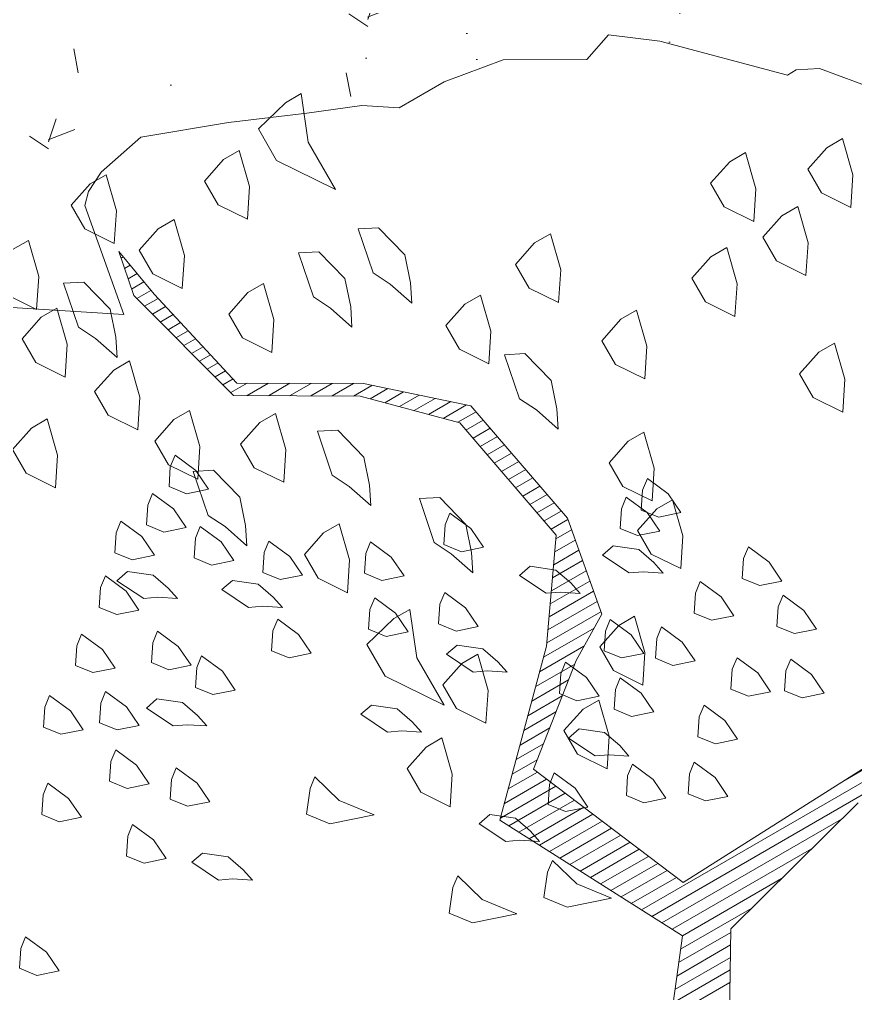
# Model space of a CAD drawing. Header units: metres. Extents: x 12093 to 20303, y 514 to 1412.
# Drawn here: x 19684 to 19685.118, y 710.756 to 712.058 of the extents above; entities that cross this region are included whole.
import ezdxf

# ---------------------------------------------------------------- set-up
doc = ezdxf.new("R2010")
doc.units = ezdxf.units.M
for name, color, linetype, lineweight in [('ARBOLES', 52, 'Continuous', 13), ('grass', 64, 'Continuous', 13), ('Layer2', 43, 'Continuous', 20), ('MANZANAS-ORIGINALES', 147, 'Continuous', 9)]:
    doc.layers.add(name, color=color, linetype=linetype, lineweight=lineweight)

# ---------------------------------------------------------------- blocks, each defined once
blk = doc.blocks.new('ghgfghgh')
at = {"layer": 'ARBOLES', "lineweight": 20}
for p, q in [((20001.18664, 665.10496), (20001.21632, 665.0689)), ((20001.19918, 665.06788), (20001.18664, 665.10496)), ((20001.18853, 665.09936), (20001.19037, 665.10042)), ((20001.19148, 665.09064), (20001.19619, 665.09335)), ((20001.19443, 665.08192), (20001.20201, 665.08629)), ((20001.19738, 665.07319), (20001.20783, 665.07922)), ((20001.28336, 664.98349), (20001.19918, 665.06788)), ((20001.20176, 665.06529), (20001.21364, 665.07216)), ((20001.21632, 665.0689), (20001.28617, 664.99398)), ((20001.20836, 665.05868), (20001.21973, 665.06525)), ((20001.21496, 665.05206), (20001.22605, 665.05847)), ((20001.22156, 665.04545), (20001.23237, 665.05169)), ((20001.22816, 665.03883), (20001.23869, 665.04491)), ((20001.23475, 665.03222), (20001.245, 665.03814)), ((20001.24135, 665.0256), (20001.25132, 665.03136)), ((20001.24795, 665.01899), (20001.25764, 665.02458)), ((20001.25455, 665.01237), (20001.26396, 665.01781)), ((20001.26115, 665.00576), (20001.27028, 665.01103)), ((20001.26775, 664.99914), (20001.2766, 665.00425)), ((20001.27435, 664.99253), (20001.28292, 664.99748)), ((20001.28095, 664.98592), (20001.29485, 664.99394)), ((20001.28617, 664.99398), (20001.39283, 664.9935)), ((20001.29472, 664.98344), (20001.31277, 664.99386)), ((20001.31264, 664.98336), (20001.33069, 664.99378)), ((20001.33056, 664.98328), (20001.34861, 664.9937)), ((20001.34848, 664.9832), (20001.36652, 664.99362)), ((20001.36639, 664.98312), (20001.38444, 664.99354)), ((20001.38431, 664.98304), (20001.39991, 664.99205)), ((20001.39283, 664.9935), (20001.48338, 664.97486)), ((20001.39842, 664.98077), (20001.41322, 664.98931)), ((20001.41076, 664.97746), (20001.42653, 664.98657)), ((20001.42309, 664.97416), (20001.43984, 664.98383)), ((20001.39002, 664.98302), (20001.28336, 664.98349)), ((20001.47392, 664.96053), (20001.39002, 664.98302)), ((20001.43542, 664.97085), (20001.45315, 664.98109)), ((20001.44775, 664.96755), (20001.46646, 664.97835)), ((20001.46009, 664.96424), (20001.47977, 664.97561)), ((20001.47242, 664.96094), (20001.48774, 664.96978)), ((20001.48338, 664.97486), (20001.56475, 664.87999)), ((20001.55529, 664.86567), (20001.47392, 664.96053)), ((20001.47917, 664.95441), (20001.49372, 664.96281)), ((20001.48515, 664.94744), (20001.4997, 664.95584)), ((20001.49113, 664.94047), (20001.50568, 664.94887)), ((20001.49711, 664.9335), (20001.51166, 664.94189)), ((20001.50309, 664.92652), (20001.51764, 664.93492)), ((20001.50907, 664.91955), (20001.52362, 664.92795)), ((20001.51505, 664.91258), (20001.5296, 664.92098)), ((20001.52104, 664.90561), (20001.53558, 664.914)), ((20001.52702, 664.89863), (20001.54156, 664.90703)), ((20001.533, 664.89166), (20001.54754, 664.90006)), ((20001.53898, 664.88469), (20001.55352, 664.89309)), ((20001.54496, 664.87772), (20001.5595, 664.88611)), ((20001.55094, 664.87074), (20001.56513, 664.87894)), ((20001.56475, 664.87999), (20001.59368, 664.79917)), ((20001.55503, 664.86268), (20001.56822, 664.8703)), ((20001.54714, 664.7723), (20001.55529, 664.86567)), ((20001.55407, 664.85171), (20001.57131, 664.86166)), ((20001.55311, 664.84073), (20001.57441, 664.85302)), ((20001.55216, 664.82975), (20001.5775, 664.84438)), ((20001.5512, 664.81877), (20001.58059, 664.83574)), ((20001.55024, 664.80779), (20001.58368, 664.8271)), ((20001.54928, 664.79681), (20001.58678, 664.81846)), ((20001.54832, 664.78584), (20001.58987, 664.80982)), ((20001.54736, 664.77486), (20001.59296, 664.80118)), ((20001.59368, 664.79917), (20001.57195, 664.76003)), ((20001.5446, 664.76284), (20001.58714, 664.7874)), ((20001.5078, 664.62547), (20001.54714, 664.7723)), ((20001.5413, 664.75051), (20001.57863, 664.77206)), ((20001.57195, 664.76003), (20001.53617, 664.66845)), ((20001.53799, 664.73817), (20001.57082, 664.75712)), ((20001.79871, 664.65935), (20001.95154, 664.74759)), ((20001.53469, 664.72584), (20001.56556, 664.74366)), ((20001.53138, 664.71351), (20001.5603, 664.7302)), ((20001.52808, 664.70118), (20001.55504, 664.71674)), ((20001.52478, 664.68884), (20001.54978, 664.70328)), ((20001.62714, 664.54987), (20001.89351, 664.70366)), ((20001.52147, 664.67651), (20001.54452, 664.68982)), ((20001.51817, 664.66418), (20001.53926, 664.67636)), ((20001.51486, 664.65184), (20001.5394, 664.66601)), ((20001.53617, 664.66845), (20001.6623, 664.57283)), ((20001.6623, 664.57283), (20001.81804, 664.67161)), ((20001.51156, 664.63951), (20001.5472, 664.66009)), ((20001.63575, 664.54441), (20001.83547, 664.65973)), ((20001.50825, 664.62718), (20001.55501, 664.65417)), ((20001.51522, 664.62077), (20001.56282, 664.64826)), ((20001.52382, 664.61532), (20001.57062, 664.64234)), ((20001.80961, 664.64015), (20001.70247, 664.53397)), ((20001.53243, 664.60987), (20001.57843, 664.63642)), ((20001.66155, 664.52807), (20001.5078, 664.62547)), ((20001.54104, 664.60441), (20001.58623, 664.6305)), ((20001.54965, 664.59896), (20001.59404, 664.62458)), ((20001.64436, 664.53896), (20001.79564, 664.6263)), ((20001.55826, 664.5935), (20001.60185, 664.61867)), ((20001.56687, 664.58805), (20001.60965, 664.61275)), ((20001.57548, 664.58259), (20001.61746, 664.60683)), ((20001.58409, 664.57714), (20001.62526, 664.60091)), ((20001.65297, 664.53351), (20001.77045, 664.60133)), ((20001.5927, 664.57169), (20001.63307, 664.59499)), ((20001.60131, 664.56623), (20001.64088, 664.58908)), ((20001.60992, 664.56078), (20001.64868, 664.58316)), ((20001.61853, 664.55532), (20001.65649, 664.57724)), ((20001.66155, 664.52803), (20001.74525, 664.57636)), ((20001.65998, 664.5167), (20001.72005, 664.55139)), ((20001.70247, 664.53397), (20001.70022, 664.39968)), ((20001.64956, 664.44136), (20001.66155, 664.52807)), ((20001.65841, 664.50537), (20001.70242, 664.53078)), ((20001.65684, 664.49405), (20001.70224, 664.52026)), ((20001.65528, 664.48272), (20001.70207, 664.50973)), ((20001.65371, 664.47139), (20001.70189, 664.4992)), ((20001.65214, 664.46006), (20001.70171, 664.48867))]:
    blk.add_line(p, q, dxfattribs=at)
at = {"layer": 'grass'}
for p, q in [((20001.58097, 665.26688), (20001.59929, 665.28755)), ((20001.59929, 665.28755), (20001.64265, 665.28233)), ((20001.64265, 665.28233), (20001.75005, 665.25355)), ((20001.46079, 665.24793), (20001.51054, 665.26657)), ((20001.51054, 665.26657), (20001.58097, 665.26688)), ((20001.75005, 665.25355), (20001.75761, 665.25792)), ((20001.75761, 665.25792), (20001.77711, 665.25909)), ((20001.77711, 665.25909), (20001.84114, 665.23554)), ((20001.42296, 665.22609), (20001.46079, 665.24793)), ((20001.32702, 665.23034), (20001.30426, 665.20833)), ((20001.34032, 665.23801), (20001.32702, 665.23034)), ((20001.34621, 665.19709), (20001.34032, 665.23801)), ((20001.34497, 665.22141), (20001.39153, 665.22812)), ((20001.39153, 665.22812), (20001.42296, 665.22609)), ((20001.27892, 665.21353), (20001.34497, 665.22141)), ((20001.20529, 665.20129), (20001.27892, 665.21353)), ((20001.30426, 665.20833), (20001.31962, 665.18174)), ((20001.17184, 665.17189), (20001.20529, 665.20129)), ((20001.79664, 665.20004), (20001.78334, 665.19237)), ((20001.80534, 665.16961), (20001.79664, 665.20004)), ((20001.28815, 665.19017), (20001.27486, 665.18249)), ((20001.29686, 665.15973), (20001.28815, 665.19017)), ((20001.36925, 665.1572), (20001.34621, 665.19709)), ((20001.78334, 665.19237), (20001.76723, 665.1742)), ((20001.27486, 665.18249), (20001.25875, 665.16432)), ((20001.31962, 665.18174), (20001.36925, 665.1572)), ((20001.71479, 665.18825), (20001.70149, 665.18058)), ((20001.7235, 665.15782), (20001.71479, 665.18825)), ((20001.70149, 665.18058), (20001.68539, 665.16241)), ((20001.76723, 665.1742), (20001.77875, 665.15425)), ((20001.16108, 665.15559), (20001.17184, 665.17189)), ((20001.17587, 665.16967), (20001.16258, 665.16199)), ((20001.18458, 665.13923), (20001.17587, 665.16967)), ((20001.80356, 665.14198), (20001.80534, 665.16961)), ((20001.16258, 665.16199), (20001.14647, 665.14383)), ((20001.25875, 665.16432), (20001.27026, 665.14438)), ((20001.29508, 665.13211), (20001.29686, 665.15973)), ((20001.68539, 665.16241), (20001.6969, 665.14246)), ((20001.72172, 665.13019), (20001.7235, 665.15782)), ((20001.15788, 665.14365), (20001.16108, 665.15559)), ((20001.77875, 665.15425), (20001.80356, 665.14198)), ((20001.14647, 665.14383), (20001.15799, 665.12388)), ((20001.19079, 665.0517), (20001.15788, 665.14365)), ((20001.27026, 665.14438), (20001.29508, 665.13211)), ((20001.6969, 665.14246), (20001.72172, 665.13019)), ((20001.7588, 665.14274), (20001.7455, 665.13506)), ((20001.76751, 665.1123), (20001.7588, 665.14274)), ((20001.1828, 665.11161), (20001.18458, 665.13923)), ((20001.23318, 665.13183), (20001.21988, 665.12415)), ((20001.24189, 665.1014), (20001.23318, 665.13183)), ((20001.7455, 665.13506), (20001.72939, 665.1169)), ((20001.15799, 665.12388), (20001.1828, 665.11161)), ((20001.21988, 665.12415), (20001.20378, 665.10599)), ((20001.38844, 665.12395), (20001.40558, 665.12498)), ((20001.40099, 665.08687), (20001.38844, 665.12395)), ((20001.40558, 665.12498), (20001.42758, 665.10222)), ((20001.55035, 665.11991), (20001.53705, 665.11223)), ((20001.55906, 665.08947), (20001.55035, 665.11991)), ((20001.72939, 665.1169), (20001.74091, 665.09695)), ((20001.11041, 665.11414), (20001.09712, 665.10647)), ((20001.11912, 665.08371), (20001.11041, 665.11414)), ((20001.53705, 665.11223), (20001.52094, 665.09407)), ((20001.69896, 665.10819), (20001.68566, 665.10051)), ((20001.70767, 665.07775), (20001.69896, 665.10819)), ((20001.76572, 665.08468), (20001.76751, 665.1123)), ((20001.20378, 665.10599), (20001.21529, 665.08604)), ((20001.24011, 665.07377), (20001.24189, 665.1014)), ((20001.33806, 665.10373), (20001.3552, 665.10476)), ((20001.3506, 665.06664), (20001.33806, 665.10373)), ((20001.3552, 665.10476), (20001.3772, 665.082)), ((20001.42758, 665.10222), (20001.43245, 665.07844)), ((20001.68566, 665.10051), (20001.66955, 665.08235)), ((20001.52094, 665.09407), (20001.53246, 665.07412)), ((20001.74091, 665.09695), (20001.76572, 665.08468)), ((20001.11734, 665.05608), (20001.11912, 665.08371)), ((20001.21529, 665.08604), (20001.24011, 665.07377)), ((20001.41531, 665.07741), (20001.40099, 665.08687)), ((20001.55727, 665.06185), (20001.55906, 665.08947)), ((20001.66955, 665.08235), (20001.68107, 665.0624)), ((20001.1401, 665.07809), (20001.15723, 665.07912)), ((20001.15264, 665.041), (20001.1401, 665.07809)), ((20001.15723, 665.07912), (20001.17924, 665.05636)), ((20001.30865, 665.07789), (20001.29536, 665.07021)), ((20001.31736, 665.04745), (20001.30865, 665.07789)), ((20001.3772, 665.082), (20001.38207, 665.05821)), ((20001.43348, 665.0613), (20001.41531, 665.07741)), ((20001.43245, 665.07844), (20001.43348, 665.0613)), ((20001.53246, 665.07412), (20001.55727, 665.06185)), ((20001.70588, 665.05013), (20001.70767, 665.07775)), ((20001.09252, 665.06835), (20001.11734, 665.05608)), ((20001.29536, 665.07021), (20001.27925, 665.05204)), ((20001.36493, 665.05718), (20001.3506, 665.06664)), ((20001.49154, 665.06822), (20001.47824, 665.06055)), ((20001.50024, 665.03779), (20001.49154, 665.06822)), ((20001.0965, 665.05779), (20001.19079, 665.0517)), ((20001.38207, 665.05821), (20001.3831, 665.04108)), ((20001.47824, 665.06055), (20001.46213, 665.04238)), ((20001.68107, 665.0624), (20001.70588, 665.05013)), ((20001.12118, 665.04944), (20001.10507, 665.03127)), ((20001.13448, 665.05711), (20001.12118, 665.04944)), ((20001.14318, 665.02668), (20001.13448, 665.05711)), ((20001.17924, 665.05636), (20001.1841, 665.03257)), ((20001.27925, 665.05204), (20001.29076, 665.0321)), ((20001.3831, 665.04108), (20001.36493, 665.05718)), ((20001.62301, 665.05547), (20001.60971, 665.0478)), ((20001.63172, 665.02504), (20001.62301, 665.05547)), ((20001.31558, 665.01983), (20001.31736, 665.04745)), ((20001.46213, 665.04238), (20001.47365, 665.02243)), ((20001.60971, 665.0478), (20001.5936, 665.02963)), ((20001.16697, 665.03155), (20001.15264, 665.041)), ((20001.49846, 665.01016), (20001.50024, 665.03779)), ((20001.10507, 665.03127), (20001.11659, 665.01132)), ((20001.1414, 664.99905), (20001.14318, 665.02668)), ((20001.18513, 665.01544), (20001.16697, 665.03155)), ((20001.1841, 665.03257), (20001.18513, 665.01544)), ((20001.29076, 665.0321), (20001.31558, 665.01983)), ((20001.5936, 665.02963), (20001.60512, 665.00968)), ((20001.62994, 664.99742), (20001.63172, 665.02504)), ((20001.78979, 665.02765), (20001.77649, 665.01997)), ((20001.79849, 664.99721), (20001.78979, 665.02765)), ((20001.47365, 665.02243), (20001.49846, 665.01016)), ((20001.51176, 665.01784), (20001.5289, 665.01887)), ((20001.52431, 664.98076), (20001.51176, 665.01784)), ((20001.5289, 665.01887), (20001.5509, 664.99611)), ((20001.77649, 665.01997), (20001.76038, 665.0018)), ((20001.11659, 665.01132), (20001.1414, 664.99905)), ((20001.19562, 665.01263), (20001.18232, 665.00495)), ((20001.20433, 664.98219), (20001.19562, 665.01263)), ((20001.60512, 665.00968), (20001.62994, 664.99742)), ((20001.18232, 665.00495), (20001.16622, 664.98678)), ((20001.76038, 665.0018), (20001.7719, 664.98186)), ((20001.5509, 664.99611), (20001.55577, 664.97233)), ((20001.79671, 664.96959), (20001.79849, 664.99721)), ((20001.16622, 664.98678), (20001.17773, 664.96684)), ((20001.20255, 664.95457), (20001.20433, 664.98219)), ((20001.53863, 664.9713), (20001.52431, 664.98076)), ((20001.7719, 664.98186), (20001.79671, 664.96959)), ((20001.24628, 664.97095), (20001.23298, 664.96327)), ((20001.25499, 664.94051), (20001.24628, 664.97095)), ((20001.31866, 664.96841), (20001.30537, 664.96074)), ((20001.32737, 664.93798), (20001.31866, 664.96841)), ((20001.5568, 664.95519), (20001.53863, 664.9713)), ((20001.55577, 664.97233), (20001.5568, 664.95519)), ((20001.12632, 664.96375), (20001.11302, 664.95607)), ((20001.13503, 664.93332), (20001.12632, 664.96375)), ((20001.17773, 664.96684), (20001.20255, 664.95457)), ((20001.23298, 664.96327), (20001.21687, 664.94511)), ((20001.30537, 664.96074), (20001.28926, 664.94257)), ((20001.11302, 664.95607), (20001.09692, 664.93791)), ((20001.35397, 664.95333), (20001.3711, 664.95436)), ((20001.36651, 664.91625), (20001.35397, 664.95333)), ((20001.3711, 664.95436), (20001.39311, 664.93161)), ((20001.62918, 664.95265), (20001.61589, 664.94498)), ((20001.63789, 664.92222), (20001.62918, 664.95265)), ((20001.21687, 664.94511), (20001.22839, 664.92516)), ((20001.61589, 664.94498), (20001.59978, 664.92681)), ((20001.09692, 664.93791), (20001.10843, 664.91796)), ((20001.2532, 664.91289), (20001.25499, 664.94051)), ((20001.28926, 664.94257), (20001.30078, 664.92262)), ((20001.32559, 664.91036), (20001.32737, 664.93798)), ((20001.13325, 664.90569), (20001.13503, 664.93332)), ((20001.23403, 664.9332), (20001.23002, 664.9234)), ((20001.25163, 664.92028), (20001.23403, 664.9332)), ((20001.39311, 664.93161), (20001.39798, 664.90782)), ((20001.59978, 664.92681), (20001.61129, 664.90686)), ((20001.22839, 664.92516), (20001.2532, 664.91289)), ((20001.23002, 664.9234), (20001.22892, 664.90669)), ((20001.24936, 664.91954), (20001.2665, 664.92057)), ((20001.26191, 664.88246), (20001.24936, 664.91954)), ((20001.26233, 664.90447), (20001.25163, 664.92028)), ((20001.2665, 664.92057), (20001.28851, 664.89781)), ((20001.30078, 664.92262), (20001.32559, 664.91036)), ((20001.63611, 664.89459), (20001.63789, 664.92222)), ((20001.10843, 664.91796), (20001.13325, 664.90569)), ((20001.38084, 664.90679), (20001.36651, 664.91625)), ((20001.6321, 664.91348), (20001.62809, 664.90368)), ((20001.6497, 664.90056), (20001.6321, 664.91348)), ((20001.22892, 664.90669), (20001.24362, 664.90068)), ((20001.24362, 664.90068), (20001.26233, 664.90447)), ((20001.399, 664.89068), (20001.38084, 664.90679)), ((20001.39798, 664.90782), (20001.399, 664.89068)), ((20001.61129, 664.90686), (20001.63611, 664.89459)), ((20001.62809, 664.90368), (20001.62699, 664.88697)), ((20001.21511, 664.9009), (20001.2111, 664.89109)), ((20001.23271, 664.88798), (20001.21511, 664.9009)), ((20001.28851, 664.89781), (20001.29337, 664.87402)), ((20001.43993, 664.89658), (20001.45706, 664.89761)), ((20001.45247, 664.85949), (20001.43993, 664.89658)), ((20001.45706, 664.89761), (20001.47907, 664.87485)), ((20001.61429, 664.89788), (20001.61028, 664.88808)), ((20001.63189, 664.88497), (20001.61429, 664.89788)), ((20001.65325, 664.89562), (20001.63995, 664.88794)), ((20001.6604, 664.88475), (20001.6497, 664.90056)), ((20001.66195, 664.86519), (20001.65325, 664.89562)), ((20001.2111, 664.89109), (20001.20999, 664.87439)), ((20001.2434, 664.87217), (20001.23271, 664.88798)), ((20001.61028, 664.88808), (20001.60917, 664.87137)), ((20001.63995, 664.88794), (20001.62384, 664.86978)), ((20001.62699, 664.88697), (20001.64169, 664.88096)), ((20001.18838, 664.8775), (20001.18437, 664.8677)), ((20001.20598, 664.86458), (20001.18838, 664.8775)), ((20001.27624, 664.873), (20001.26191, 664.88246)), ((20001.46571, 664.88425), (20001.4617, 664.87445)), ((20001.48331, 664.87134), (20001.46571, 664.88425)), ((20001.64258, 664.86915), (20001.63189, 664.88497)), ((20001.64169, 664.88096), (20001.6604, 664.88475)), ((20001.20999, 664.87439), (20001.22469, 664.86838)), ((20001.22469, 664.86838), (20001.2434, 664.87217)), ((20001.25521, 664.87306), (20001.2512, 664.86326)), ((20001.27281, 664.86015), (20001.25521, 664.87306)), ((20001.2944, 664.85689), (20001.27624, 664.873)), ((20001.29337, 664.87402), (20001.2944, 664.85689)), ((20001.37241, 664.87533), (20001.35911, 664.86765)), ((20001.38111, 664.84489), (20001.37241, 664.87533)), ((20001.4617, 664.87445), (20001.46059, 664.85775)), ((20001.47907, 664.87485), (20001.48394, 664.85106)), ((20001.49401, 664.85553), (20001.48331, 664.87134)), ((20001.60917, 664.87137), (20001.62387, 664.86536)), ((20001.62384, 664.86978), (20001.63536, 664.84983)), ((20001.62387, 664.86536), (20001.64258, 664.86915)), ((20001.18437, 664.8677), (20001.18327, 664.85099)), ((20001.21668, 664.84877), (20001.20598, 664.86458)), ((20001.2512, 664.86326), (20001.25009, 664.84655)), ((20001.31313, 664.86083), (20001.30912, 664.85102)), ((20001.33073, 664.84791), (20001.31313, 664.86083)), ((20001.35911, 664.86765), (20001.343, 664.84948)), ((20001.66017, 664.83756), (20001.66195, 664.86519)), ((20001.28351, 664.84433), (20001.27281, 664.86015)), ((20001.39867, 664.86018), (20001.39466, 664.85038)), ((20001.41627, 664.84726), (20001.39867, 664.86018)), ((20001.4668, 664.85004), (20001.45247, 664.85949)), ((20001.46059, 664.85775), (20001.4753, 664.85174)), ((20001.4753, 664.85174), (20001.49401, 664.85553)), ((20001.59425, 664.84887), (20001.60316, 664.85667)), ((20001.60316, 664.85667), (20001.62477, 664.85356)), ((20001.62477, 664.85356), (20001.63747, 664.84265)), ((20001.71721, 664.85581), (20001.7132, 664.84601)), ((20001.73481, 664.84289), (20001.71721, 664.85581)), ((20001.18327, 664.85099), (20001.19797, 664.84498)), ((20001.19797, 664.84498), (20001.21668, 664.84877)), ((20001.25009, 664.84655), (20001.2648, 664.84054)), ((20001.2648, 664.84054), (20001.28351, 664.84433)), ((20001.30912, 664.85102), (20001.30801, 664.83432)), ((20001.34143, 664.8321), (20001.33073, 664.84791)), ((20001.343, 664.84948), (20001.35452, 664.82954)), ((20001.37933, 664.81727), (20001.38111, 664.84489)), ((20001.39466, 664.85038), (20001.39355, 664.83367)), ((20001.42697, 664.83145), (20001.41627, 664.84726)), ((20001.48496, 664.83393), (20001.4668, 664.85004)), ((20001.48394, 664.85106), (20001.48496, 664.83393)), ((20001.61675, 664.83395), (20001.59425, 664.84887)), ((20001.63536, 664.84983), (20001.66017, 664.83756)), ((20001.7132, 664.84601), (20001.71209, 664.8293)), ((20001.52431, 664.8317), (20001.53322, 664.8395)), ((20001.53322, 664.8395), (20001.55483, 664.83639)), ((20001.55483, 664.83639), (20001.56753, 664.82547)), ((20001.63747, 664.84265), (20001.64527, 664.83374)), ((20001.74551, 664.82708), (20001.73481, 664.84289)), ((20001.17525, 664.83139), (20001.17125, 664.82158)), ((20001.19285, 664.81847), (20001.17525, 664.83139)), ((20001.18505, 664.82738), (20001.19396, 664.83518)), ((20001.19396, 664.83518), (20001.21557, 664.83206)), ((20001.21557, 664.83206), (20001.22827, 664.82115)), ((20001.30801, 664.83432), (20001.32272, 664.82831)), ((20001.32272, 664.82831), (20001.34143, 664.8321)), ((20001.35452, 664.82954), (20001.37933, 664.81727)), ((20001.39355, 664.83367), (20001.40826, 664.82766)), ((20001.40826, 664.82766), (20001.42697, 664.83145)), ((20001.54681, 664.81678), (20001.52431, 664.8317)), ((20001.62856, 664.83485), (20001.61675, 664.83395)), ((20001.64527, 664.83374), (20001.62856, 664.83485)), ((20001.71209, 664.8293), (20001.7268, 664.82329)), ((20001.17125, 664.82158), (20001.17014, 664.80488)), ((20001.20756, 664.81246), (20001.18505, 664.82738)), ((20001.22827, 664.82115), (20001.23607, 664.81225)), ((20001.27349, 664.81983), (20001.2824, 664.82763)), ((20001.29599, 664.80491), (20001.27349, 664.81983)), ((20001.2824, 664.82763), (20001.30401, 664.82451)), ((20001.30401, 664.82451), (20001.31671, 664.8136)), ((20001.56753, 664.82547), (20001.57533, 664.81657)), ((20001.67668, 664.82662), (20001.67267, 664.81681)), ((20001.69428, 664.8137), (20001.67668, 664.82662)), ((20001.7268, 664.82329), (20001.74551, 664.82708)), ((20001.20355, 664.80266), (20001.19285, 664.81847)), ((20001.21936, 664.81335), (20001.20756, 664.81246)), ((20001.23607, 664.81225), (20001.21936, 664.81335)), ((20001.31671, 664.8136), (20001.32451, 664.80469)), ((20001.40225, 664.81296), (20001.39824, 664.80315)), ((20001.41985, 664.80004), (20001.40225, 664.81296)), ((20001.46127, 664.81743), (20001.45727, 664.80763)), ((20001.47888, 664.80451), (20001.46127, 664.81743)), ((20001.55862, 664.81768), (20001.54681, 664.81678)), ((20001.57533, 664.81657), (20001.55862, 664.81768)), ((20001.67267, 664.81681), (20001.67156, 664.80011)), ((20001.70497, 664.79789), (20001.69428, 664.8137)), ((20001.7464, 664.81528), (20001.7424, 664.80547)), ((20001.764, 664.80236), (20001.7464, 664.81528)), ((20001.17014, 664.80488), (20001.18484, 664.79887)), ((20001.3078, 664.8058), (20001.29599, 664.80491)), ((20001.32451, 664.80469), (20001.3078, 664.8058)), ((20001.39824, 664.80315), (20001.39713, 664.78645)), ((20001.43177, 664.80322), (20001.41847, 664.79554)), ((20001.43767, 664.76229), (20001.43177, 664.80322)), ((20001.45727, 664.80763), (20001.45616, 664.79092)), ((20001.48957, 664.7887), (20001.47888, 664.80451)), ((20001.7424, 664.80547), (20001.74129, 664.78877)), ((20001.18484, 664.79887), (20001.20355, 664.80266)), ((20001.3205, 664.79489), (20001.31649, 664.78509)), ((20001.3381, 664.78198), (20001.3205, 664.79489)), ((20001.41847, 664.79554), (20001.39572, 664.77353)), ((20001.43054, 664.78423), (20001.41985, 664.80004)), ((20001.62131, 664.79739), (20001.60801, 664.78972)), ((20001.63001, 664.76696), (20001.62131, 664.79739)), ((20001.67156, 664.80011), (20001.68626, 664.7941)), ((20001.68626, 664.7941), (20001.70497, 664.79789)), ((20001.7747, 664.78655), (20001.764, 664.80236)), ((20001.45616, 664.79092), (20001.47086, 664.78491)), ((20001.47086, 664.78491), (20001.48957, 664.7887)), ((20001.60801, 664.78972), (20001.5919, 664.77155)), ((20001.60073, 664.79474), (20001.59672, 664.78494)), ((20001.61833, 664.78183), (20001.60073, 664.79474)), ((20001.64394, 664.78852), (20001.63994, 664.77872)), ((20001.66154, 664.7756), (20001.64394, 664.78852)), ((20001.74129, 664.78877), (20001.75599, 664.78276)), ((20001.15522, 664.78238), (20001.15121, 664.77257)), ((20001.17282, 664.76946), (20001.15522, 664.78238)), ((20001.21915, 664.78484), (20001.21514, 664.77504)), ((20001.23675, 664.77193), (20001.21915, 664.78484)), ((20001.31649, 664.78509), (20001.31538, 664.76838)), ((20001.3488, 664.76617), (20001.3381, 664.78198)), ((20001.39713, 664.78645), (20001.41183, 664.78044)), ((20001.41183, 664.78044), (20001.43054, 664.78423)), ((20001.59672, 664.78494), (20001.59561, 664.76823)), ((20001.62902, 664.76602), (20001.61833, 664.78183)), ((20001.63994, 664.77872), (20001.63883, 664.76201)), ((20001.75599, 664.78276), (20001.7747, 664.78655)), ((20001.15121, 664.77257), (20001.1501, 664.75587)), ((20001.21514, 664.77504), (20001.21403, 664.75833)), ((20001.24745, 664.75611), (20001.23675, 664.77193)), ((20001.39572, 664.77353), (20001.41107, 664.74694)), ((20001.46285, 664.7653), (20001.47176, 664.7731)), ((20001.47176, 664.7731), (20001.49336, 664.76999)), ((20001.5919, 664.77155), (20001.60342, 664.7516)), ((20001.67224, 664.75979), (20001.66154, 664.7756)), ((20001.18352, 664.75365), (20001.17282, 664.76946)), ((20001.25635, 664.76391), (20001.25235, 664.75411)), ((20001.27395, 664.751), (20001.25635, 664.76391)), ((20001.31538, 664.76838), (20001.33009, 664.76237)), ((20001.33009, 664.76237), (20001.3488, 664.76617)), ((20001.4607, 664.7224), (20001.43767, 664.76229)), ((20001.48535, 664.75039), (20001.46285, 664.7653)), ((20001.48908, 664.76538), (20001.47578, 664.7577)), ((20001.49779, 664.73494), (20001.48908, 664.76538)), ((20001.49336, 664.76999), (20001.50606, 664.75908)), ((20001.59561, 664.76823), (20001.61031, 664.76222)), ((20001.61031, 664.76222), (20001.62902, 664.76602)), ((20001.62823, 664.73933), (20001.63001, 664.76696)), ((20001.63883, 664.76201), (20001.65353, 664.756)), ((20001.70766, 664.76247), (20001.70365, 664.75267)), ((20001.72526, 664.74956), (20001.70766, 664.76247)), ((20001.1501, 664.75587), (20001.1648, 664.74986)), ((20001.21403, 664.75833), (20001.22874, 664.75232)), ((20001.22874, 664.75232), (20001.24745, 664.75611)), ((20001.25235, 664.75411), (20001.25124, 664.7374)), ((20001.47578, 664.7577), (20001.45967, 664.73954)), ((20001.50606, 664.75908), (20001.51386, 664.75017)), ((20001.56309, 664.75865), (20001.55908, 664.74885)), ((20001.58069, 664.74573), (20001.56309, 664.75865)), ((20001.65353, 664.756), (20001.67224, 664.75979)), ((20001.75288, 664.76115), (20001.74887, 664.75135)), ((20001.77048, 664.74823), (20001.75288, 664.76115)), ((20001.1648, 664.74986), (20001.18352, 664.75365)), ((20001.28465, 664.73519), (20001.27395, 664.751)), ((20001.41107, 664.74694), (20001.4607, 664.7224)), ((20001.49716, 664.75128), (20001.48535, 664.75039)), ((20001.51386, 664.75017), (20001.49716, 664.75128)), ((20001.55908, 664.74885), (20001.55797, 664.73214)), ((20001.59139, 664.72992), (20001.58069, 664.74573)), ((20001.60342, 664.7516), (20001.62823, 664.73933)), ((20001.70365, 664.75267), (20001.70254, 664.73596)), ((20001.73596, 664.73374), (20001.72526, 664.74956)), ((20001.74887, 664.75135), (20001.74776, 664.73464)), ((20001.78118, 664.73242), (20001.77048, 664.74823)), ((20001.25124, 664.7374), (20001.26594, 664.73139)), ((20001.45967, 664.73954), (20001.47119, 664.71959)), ((20001.6092, 664.74552), (20001.6052, 664.73572)), ((20001.62681, 664.7326), (20001.6092, 664.74552)), ((20001.12828, 664.73047), (20001.12427, 664.72066)), ((20001.14588, 664.71755), (20001.12828, 664.73047)), ((20001.1755, 664.73404), (20001.17149, 664.72424)), ((20001.1931, 664.72113), (20001.1755, 664.73404)), ((20001.26594, 664.73139), (20001.28465, 664.73519)), ((20001.496, 664.70732), (20001.49779, 664.73494)), ((20001.55797, 664.73214), (20001.57268, 664.72613)), ((20001.57268, 664.72613), (20001.59139, 664.72992)), ((20001.6052, 664.73572), (20001.60409, 664.71901)), ((20001.6375, 664.71679), (20001.62681, 664.7326)), ((20001.70254, 664.73596), (20001.71724, 664.72995)), ((20001.71724, 664.72995), (20001.73596, 664.73374)), ((20001.74776, 664.73464), (20001.76246, 664.72863)), ((20001.76246, 664.72863), (20001.78118, 664.73242)), ((20001.17149, 664.72424), (20001.17039, 664.70753)), ((20001.2038, 664.70532), (20001.1931, 664.72113)), ((20001.20981, 664.72002), (20001.21872, 664.72782)), ((20001.21872, 664.72782), (20001.24033, 664.7247)), ((20001.24033, 664.7247), (20001.25303, 664.71379)), ((20001.39069, 664.71472), (20001.3996, 664.72252)), ((20001.3996, 664.72252), (20001.42121, 664.71941)), ((20001.59115, 664.72679), (20001.57785, 664.71911)), ((20001.59985, 664.69635), (20001.59115, 664.72679)), ((20001.67982, 664.72237), (20001.67582, 664.71257)), ((20001.69743, 664.70945), (20001.67982, 664.72237)), ((20001.12427, 664.72066), (20001.12316, 664.70396)), ((20001.15658, 664.70174), (20001.14588, 664.71755)), ((20001.23231, 664.7051), (20001.20981, 664.72002)), ((20001.25303, 664.71379), (20001.26083, 664.70488)), ((20001.41319, 664.6998), (20001.39069, 664.71472)), ((20001.42121, 664.71941), (20001.43391, 664.70849)), ((20001.47119, 664.71959), (20001.496, 664.70732)), ((20001.57785, 664.71911), (20001.56174, 664.70095)), ((20001.60409, 664.71901), (20001.61879, 664.713)), ((20001.61879, 664.713), (20001.6375, 664.71679)), ((20001.17039, 664.70753), (20001.18509, 664.70152)), ((20001.18509, 664.70152), (20001.2038, 664.70532)), ((20001.24412, 664.70599), (20001.23231, 664.7051)), ((20001.26083, 664.70488), (20001.24412, 664.70599)), ((20001.43391, 664.70849), (20001.4417, 664.69959)), ((20001.67582, 664.71257), (20001.67471, 664.69586)), ((20001.70812, 664.69364), (20001.69743, 664.70945)), ((20001.12316, 664.70396), (20001.13787, 664.69795)), ((20001.13787, 664.69795), (20001.15658, 664.70174)), ((20001.425, 664.7007), (20001.41319, 664.6998)), ((20001.4417, 664.69959), (20001.425, 664.7007)), ((20001.56174, 664.70095), (20001.57326, 664.681)), ((20001.56556, 664.69472), (20001.57447, 664.70252)), ((20001.57447, 664.70252), (20001.59607, 664.6994)), ((20001.59607, 664.6994), (20001.60877, 664.68849)), ((20001.59807, 664.66873), (20001.59985, 664.69635)), ((20001.45892, 664.69477), (20001.44562, 664.6871)), ((20001.46763, 664.66434), (20001.45892, 664.69477)), ((20001.58806, 664.6798), (20001.56556, 664.69472)), ((20001.60877, 664.68849), (20001.61657, 664.67958)), ((20001.67471, 664.69586), (20001.68941, 664.68985)), ((20001.68941, 664.68985), (20001.70812, 664.69364)), ((20001.18398, 664.68482), (20001.17997, 664.67501)), ((20001.20158, 664.6719), (20001.18398, 664.68482)), ((20001.44562, 664.6871), (20001.42951, 664.66893)), ((20001.57326, 664.681), (20001.59807, 664.66873)), ((20001.59987, 664.68069), (20001.58806, 664.6798)), ((20001.61657, 664.67958), (20001.59987, 664.68069)), ((20001.17997, 664.67501), (20001.17886, 664.65831)), ((20001.21228, 664.65609), (20001.20158, 664.6719)), ((20001.61947, 664.67268), (20001.61546, 664.66288)), ((20001.63707, 664.65976), (20001.61947, 664.67268)), ((20001.6716, 664.67425), (20001.66759, 664.66445)), ((20001.6892, 664.66134), (20001.6716, 664.67425)), ((20001.235, 664.66968), (20001.23099, 664.65988)), ((20001.2526, 664.65677), (20001.235, 664.66968)), ((20001.42951, 664.66893), (20001.44103, 664.64898)), ((20001.46585, 664.63671), (20001.46763, 664.66434)), ((20001.55354, 664.66531), (20001.54953, 664.65551)), ((20001.57114, 664.6524), (20001.55354, 664.66531)), ((20001.66759, 664.66445), (20001.66648, 664.64774)), ((20001.12674, 664.65674), (20001.12273, 664.64693)), ((20001.14434, 664.64382), (20001.12674, 664.65674)), ((20001.17886, 664.65831), (20001.19357, 664.6523)), ((20001.19357, 664.6523), (20001.21228, 664.65609)), ((20001.23099, 664.65988), (20001.22988, 664.64317)), ((20001.26329, 664.64096), (20001.2526, 664.65677)), ((20001.35194, 664.66192), (20001.34794, 664.65212)), ((20001.37244, 664.6421), (20001.35194, 664.66192)), ((20001.54953, 664.65551), (20001.54842, 664.6388)), ((20001.61546, 664.66288), (20001.61435, 664.64617)), ((20001.64777, 664.64395), (20001.63707, 664.65976)), ((20001.69989, 664.64553), (20001.6892, 664.66134)), ((20001.34794, 664.65212), (20001.34482, 664.63051)), ((20001.44103, 664.64898), (20001.46585, 664.63671)), ((20001.58184, 664.63658), (20001.57114, 664.6524)), ((20001.66648, 664.64774), (20001.68118, 664.64173)), ((20001.12273, 664.64693), (20001.12162, 664.63023)), ((20001.15504, 664.62801), (20001.14434, 664.64382)), ((20001.22988, 664.64317), (20001.24458, 664.63716)), ((20001.24458, 664.63716), (20001.26329, 664.64096)), ((20001.40185, 664.63008), (20001.37244, 664.6421)), ((20001.54842, 664.6388), (20001.56312, 664.63279)), ((20001.61435, 664.64617), (20001.62906, 664.64016)), ((20001.62906, 664.64016), (20001.64777, 664.64395)), ((20001.68118, 664.64173), (20001.69989, 664.64553)), ((20001.56312, 664.63279), (20001.58184, 664.63658)), ((20001.12162, 664.63023), (20001.13633, 664.62422)), ((20001.13633, 664.62422), (20001.15504, 664.62801)), ((20001.34482, 664.63051), (20001.36443, 664.62249)), ((20001.36443, 664.62249), (20001.40185, 664.63008)), ((20001.49029, 664.62253), (20001.49919, 664.63033)), ((20001.51279, 664.60761), (20001.49029, 664.62253)), ((20001.49919, 664.63033), (20001.5208, 664.62721)), ((20001.5208, 664.62721), (20001.5335, 664.6163)), ((20001.19825, 664.62178), (20001.19425, 664.61198)), ((20001.21585, 664.60887), (20001.19825, 664.62178)), ((20001.5335, 664.6163), (20001.5413, 664.60739)), ((20001.19425, 664.61198), (20001.19314, 664.59527)), ((20001.22655, 664.59305), (20001.21585, 664.60887)), ((20001.52459, 664.6085), (20001.51279, 664.60761)), ((20001.5413, 664.60739), (20001.52459, 664.6085)), ((20001.24816, 664.58994), (20001.25707, 664.59774)), ((20001.25707, 664.59774), (20001.27868, 664.59463)), ((20001.19314, 664.59527), (20001.20784, 664.58926)), ((20001.20784, 664.58926), (20001.22655, 664.59305)), ((20001.27066, 664.57502), (20001.24816, 664.58994)), ((20001.27868, 664.59463), (20001.29138, 664.58372)), ((20001.552, 664.59158), (20001.54799, 664.58178)), ((20001.5725, 664.57176), (20001.552, 664.59158)), ((20001.29138, 664.58372), (20001.29917, 664.57481)), ((20001.54799, 664.58178), (20001.54488, 664.56017)), ((20001.28247, 664.57592), (20001.27066, 664.57502)), ((20001.29917, 664.57481), (20001.28247, 664.57592)), ((20001.47226, 664.57842), (20001.46825, 664.56861)), ((20001.49275, 664.5586), (20001.47226, 664.57842)), ((20001.46825, 664.56861), (20001.46514, 664.54701)), ((20001.6019, 664.55974), (20001.5725, 664.57176)), ((20001.52216, 664.54658), (20001.49275, 664.5586)), ((20001.54488, 664.56017), (20001.56448, 664.55216)), ((20001.56448, 664.55216), (20001.6019, 664.55974)), ((20001.46514, 664.54701), (20001.48474, 664.53899)), ((20001.48474, 664.53899), (20001.52216, 664.54658)), ((20001.10806, 664.52709), (20001.10406, 664.51729)), ((20001.12566, 664.51417), (20001.10806, 664.52709)), ((20001.10406, 664.51729), (20001.10295, 664.50058)), ((20001.13636, 664.49836), (20001.12566, 664.51417)), ((20001.10295, 664.50058), (20001.11765, 664.49457)), ((20001.11765, 664.49457), (20001.13636, 664.49836))]:
    blk.add_line(p, q, dxfattribs=at)

msp = doc.modelspace()

# ---------------------------------------------------------------- hatches: boundary and pattern name
at = {"layer": 'grass'}
h = msp.add_hatch(dxfattribs=at)
h.set_pattern_fill('AR-CONC', color=256, scale=0.002, style=0)
h.set_pattern_definition([(50, (0, 0), (0.364369338, -0.031878171), [0.0381, -0.4191]), (355, (0, 0), (-0.070485652, 0.382113286), [0.03048, -0.33528]), (100.451, (0.03036, -0.00266), (0.2938850033, 0.3502333756), [0.03238, -0.35618]), (46.1842, (0, 0.1016), (0.542158082, -0.084084656), [0.05715, -0.62865]), (96.6356, (0.0452, 0.0946), (0.474808469, 0.494851112), [0.04857, -0.53427]), (351.184, (0, 0.1016), (0.474809212, 0.494850236), [0.04572, -0.50292]), (21, (0.0508, 0.0762), (0.3032297597, -0.204531037), [0.0381, -0.4191]), (326, (0.0508, 0.0762), (0.123604057, 0.368375932), [0.03048, -0.33528]), (71.4514, (0.07607, 0.05916), (0.4268329815, 0.1638457154), [0.03238, -0.35618]), (37.5, (0, 0), (0.0061772065, 0.16911007775), [0, -0.331216, 0, -0.34036, 0, -0.33655]), (7.5, (0, 0), (0.133639325, 0.2003611496), [0, -0.194056, 0, -0.323596, 0, -0.12827]), (327.5, (-0.11328, 0), (0.2711811903, -0.011457488), [0, -0.127, 0, -0.39624, 0, -0.52578]), (317.5, (-0.16408, 0), (0.2962583628, 0.050852982), [0, -0.1651, 0, -0.263144, 0, -0.37338])])
h.paths.add_polyline_path([(19684.588, 712.3703, 0.085626), (19682.7448, 712.1385), (19682.7556, 711.5016, -0.000424), (19683.2672, 711.4344), (19683.2781, 711.4381), (19683.3519, 711.4488), (19683.3999, 711.4765), (19683.4322, 711.5591), (19683.4423, 711.5969), (19683.4663, 711.6108), (19683.5471, 711.6094), (19683.5882, 711.6491), (19683.6823, 711.7355), (19683.7063, 711.7493), (19683.7631, 711.7341), (19683.7068, 711.6376), (19683.7483, 711.5657), (19683.7793, 711.5675), (19683.8177, 711.5238), (19683.8245, 711.5277), (19683.8285, 711.5138), (19683.9394, 711.484), (19683.9856, 711.5427), (19683.9403, 711.6765), (19683.9902, 711.6733), (19684.0219, 711.6712), (19683.9838, 711.69), (19683.9656, 711.7217), (19683.9911, 711.7505), (19684.0122, 711.7627), (19684.026, 711.7144), (19684.0232, 711.6711), (19684.046, 711.6697), (19684.0504, 711.6722), (19684.0512, 711.6693), (19684.072, 711.668), (19684.0593, 711.7055), (19684.0865, 711.7071), (19684.1214, 711.671), (19684.1227, 711.6647), (19684.1397, 711.6636), (19684.1011, 711.7715), (19684.0877, 711.7781), (19684.0694, 711.8097), (19684.0949, 711.8385), (19684.1019, 711.8426), (19684.1096, 711.8542), (19684.1627, 711.9009), (19684.2795, 711.9203), (19684.335, 711.9269), (19684.3557, 711.9469), (19684.3768, 711.9591), (19684.3807, 711.9324), (19684.3842, 711.9328), (19684.4581, 711.9434), (19684.5079, 711.9402), (19684.5679, 711.9748), (19684.5945, 711.9848)])
h.paths.add_polyline_path([(19683.8147, 711.6908), (19683.824, 711.6259), (19683.8606, 711.5626), (19683.7818, 711.6015), (19683.7575, 711.6437), (19683.7936, 711.6786)], flags=16)
h.paths.add_polyline_path([(19683.9145, 711.6641), (19683.9356, 711.6762), (19683.9494, 711.628), (19683.9466, 711.5841), (19683.9072, 711.6036), (19683.8889, 711.6352)], flags=16)
h = msp.add_hatch(dxfattribs=at)
h.set_pattern_fill('AR-CONC', color=256, scale=0.002, style=0)
h.set_pattern_definition([(50, (19136.99335, 73.14804), (0.36436934, -0.03187817), [0.0381, -0.4191]), (355, (19136.99335, 73.14804), (-0.07048565, 0.38211329), [0.03048, -0.33528]), (100.451, (19137.0237, 73.1454), (0.293885, 0.35023338), [0.03238, -0.35618]), (46.1842, (19136.99335, 73.24964), (0.54215808, -0.08408466), [0.05715, -0.62865]), (96.6356, (19137.03853, 73.24264), (0.47480847, 0.4948511), [0.04857, -0.53427]), (351.184, (19136.99335, 73.24964), (0.4748092, 0.49485024), [0.04572, -0.50292]), (21, (19137.04415, 73.22424), (0.30322976, -0.20453104), [0.0381, -0.4191]), (326, (19137.04415, 73.22424), (0.12360406, 0.36837593), [0.03048, -0.33528]), (71.4514, (19137.06942, 73.2072), (0.42683298, 0.16384572), [0.03238, -0.35618]), (37.5, (19136.99335, 73.14804), (0.006177207, 0.169110078), [0, -0.331216, 0, -0.34036, 0, -0.33655]), (7.5, (19136.99335, 73.14804), (0.133639325, 0.20036115), [0, -0.194056, 0, -0.323596, 0, -0.12827]), (327.5, (19136.88007, 73.14804), (0.27118119, -0.011457488), [0, -0.127, 0, -0.39624, 0, -0.52578]), (317.5, (19136.82927, 73.14804), (0.29625836, 0.05085298), [0, -0.1651, 0, -0.263144, 0, -0.37338])])
h.paths.add_polyline_path([(19686.4587, 711.9478, 0.057313), (19685.2603, 712.2977), (19685.251, 712.2419), (19684.9095, 712.2992), (19684.9172, 712.3453, 0.015111), (19684.588, 712.3703), (19684.5945, 711.9848), (19684.6468, 712.0044), (19684.7585, 712.0049), (19684.7876, 712.0377), (19684.8563, 712.0294), (19685.0267, 711.9838), (19685.0387, 711.9907), (19685.0696, 711.9925), (19685.1711, 711.9552), (19685.2141, 711.964), (19685.269, 711.9797), (19685.3119, 711.9885), (19685.4255, 711.958), (19685.4582, 711.929), (19685.4799, 711.9146), (19685.4916, 711.9278), (19685.5127, 711.94), (19685.5241, 711.9001), (19685.5543, 711.9114), (19685.5732, 711.9327), (19685.5942, 711.9449), (19685.6014, 711.9198), (19685.6464, 711.9032), (19685.6275, 711.936), (19685.6531, 711.9648), (19685.6741, 711.977), (19685.688, 711.9287), (19685.6854, 711.8889), (19685.6904, 711.887), (19685.6752, 711.8303), (19685.6581, 711.8044), (19685.6404, 711.7942), (19685.6418, 711.7895), (19685.6389, 711.7457), (19685.6341, 711.7481), (19685.6448, 711.7167), (19685.6879, 711.7139), (19685.6949, 711.7218), (19685.716, 711.734), (19685.7298, 711.6857), (19685.727, 711.6419), (19685.6955, 711.6575), (19685.697, 711.5709), (19685.7297, 711.5418), (19685.7487, 711.5367), (19685.7671, 711.6434), (19685.822, 711.6591), (19685.8409, 711.654), (19685.9873, 711.5945), (19685.9974, 711.6324), (19686.0075, 711.6702), (19686.2144, 711.5337), (19686.2282, 711.5097), (19686.225, 711.4598), (19686.2079, 711.434), (19686.2615, 711.3689), (19686.3044, 711.3777), (19686.3353, 711.3795), (19686.3508, 711.3693), (19686.3701, 711.3804), (19686.3785, 711.3511), (19686.387, 711.3454), (19686.4425, 711.2494), (19686.4374, 711.2305), (19686.4896, 711.0847), (19686.4954, 711.0843)])

# ---------------------------------------------------------------- linework, layer by layer
at = {"layer": 'Layer2'}
for radius, start, end in [(5.5636, 83.8556, 125.4), (5.4636, 83.9175, 125.8065)]:
    msp.add_arc((19684.3383, 706.9124), radius, start, end, dxfattribs=at)
at = {"layer": 'MANZANAS-ORIGINALES'}
for centre, radius, start, end in [((19642.9649, 406.1238), 312.5579, 76.773768, 83.875567), ((19642.9645, 406.1205), 312.4112, 76.773437, 83.903051)]:
    msp.add_arc(centre, radius, start, end, dxfattribs=at)

# ---------------------------------------------------------------- block references
at = {"layer": 'Defpoints', "lineweight": 20, "xscale": 1.586003757394792, "yscale": 1.586003757394792, "zscale": 1.586003757394792}
msp.add_blockref('ghgfghgh', (-12037.8241, -343.1109), dxfattribs=at)

doc.saveas('drawing.dxf')
